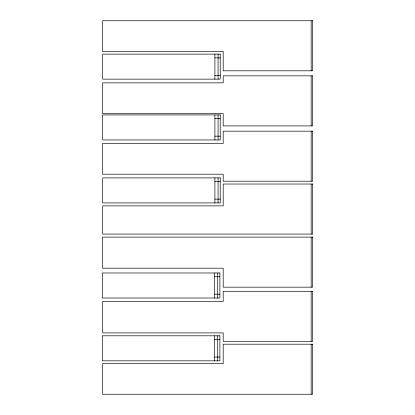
<?xml version="1.0" encoding="UTF-8"?>
<svg xmlns="http://www.w3.org/2000/svg" width="415" height="415" viewBox="0 0 415 415"><rect width="100%" height="100%" fill="white"/><g stroke="black" fill="none" stroke-linecap="round" stroke-linejoin="round"><path stroke-width="0.62" d="M214.897 57.893L220.235 57.893M214.897 75.348L220.235 75.348M214.897 118.706L220.235 118.706M214.897 136.162L220.235 136.162M214.897 181.671L220.235 181.671M214.897 199.127L220.235 199.127M214.529 276.764L219.872 276.764M214.529 294.219L219.872 294.219M214.529 339.589L219.872 339.589M214.529 357.045L219.872 357.045M311.172 20.75L311.172 70.809M311.172 75.852L311.172 125.906M311.172 131.156L311.172 181.21M311.172 184.027L311.172 234.086M311.172 237.11L311.172 287.164M311.172 291.32L311.172 341.379M311.172 344.191L311.172 394.25M218.083 54.116L218.083 79.141M218.083 114.924L218.083 139.954M218.083 177.89L218.083 202.919M217.719 272.982L217.719 298.012M217.719 335.808L217.719 360.837M214.897 54.116L214.897 79.141M214.897 114.924L214.897 139.954M214.897 177.89L214.897 202.919M214.529 272.982L214.529 298.012M214.529 335.808L214.529 360.837M312.687 20.75L102.598 20.75L102.598 51.351L223.192 51.351L223.192 70.809L312.687 70.809L312.687 20.75M220.235 54.116L102.676 54.116L102.676 79.141L220.235 79.141L220.235 54.116M312.687 75.852L223.192 75.852L223.192 82.86L102.598 82.86L102.598 113.632L223.192 113.632L223.192 125.906L312.687 125.906L312.687 75.852M220.235 114.924L102.676 114.924L102.676 139.954L220.235 139.954L220.235 114.924M312.687 131.156L223.192 131.156L223.192 143.429L102.598 143.429L102.598 174.201L223.192 174.201L223.192 181.21L312.687 181.21L312.687 131.156M220.235 177.89L102.676 177.89L102.676 202.919L220.235 202.919L220.235 177.89M312.687 184.027L223.192 184.027L223.192 205.876L102.598 205.876L102.598 234.086L312.687 234.086L312.687 184.027M312.687 237.11L102.598 237.11L102.598 268.189L223.192 268.189L223.192 287.164L312.687 287.164L312.687 237.11M219.872 272.982L102.313 272.982L102.313 298.012L219.872 298.012L219.872 272.982M312.687 291.32L223.192 291.32L223.192 301.44L102.598 301.44L102.598 332.897L223.192 332.897L223.192 341.379L312.687 341.379L312.687 291.32M219.872 335.808L102.313 335.808L102.313 360.837L219.872 360.837L219.872 335.808M312.687 344.191L223.192 344.191L223.192 363.649L102.598 363.649L102.598 394.25L312.687 394.25L312.687 344.191"/></g></svg>
